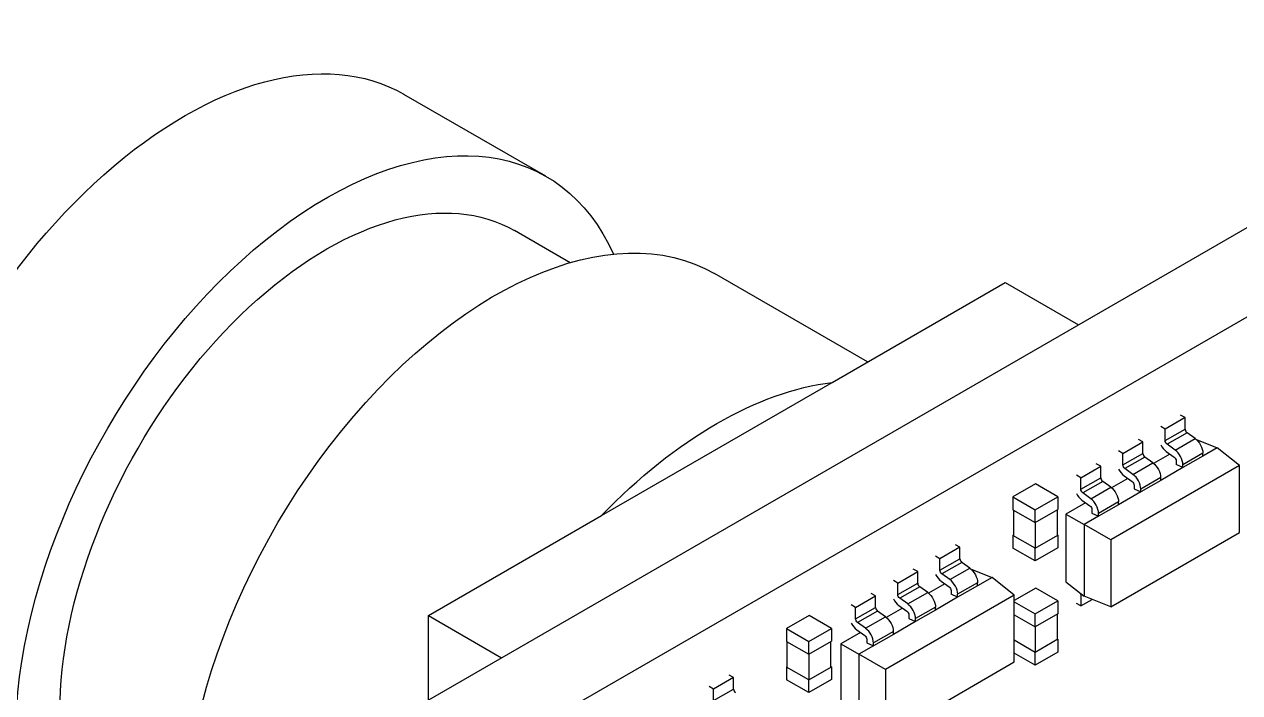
# Model space of a CAD drawing. Extents: x 0 to 11, y 0 to 8.5.
# Drawn here: x 8.5458 to 8.7999, y 5.9465 to 6.0863 of the extents above; entities that cross this region are included whole.
import ezdxf

# ---------------------------------------------------------------- set-up
doc = ezdxf.new("R2010")
doc.units = 0
doc.header["$LTSCALE"] = 0.5
doc.header["$MEASUREMENT"] = 0
doc.layers.add('TANGENT_LINES', color=7, linetype='CONTINUOUS')
doc.layers.add('VISIBLE', color=7, linetype='CONTINUOUS')

msp = doc.modelspace()

# ---------------------------------------------------------------- linework, layer by layer
at = {"layer": 'TANGENT_LINES'}
for p, q in [((8.78433, 5.99925), (8.7885, 6.00167)), ((8.78891, 6.0009), (8.78473, 5.99849)), ((8.78641, 5.99728), (8.79058, 5.99969)), ((8.77551, 5.99416), (8.77969, 5.99658)), ((8.79221, 5.99663), (8.78804, 5.99421)), ((8.78009, 5.99581), (8.77592, 5.9934)), ((8.77759, 5.99219), (8.78177, 5.9946)), ((8.7667, 5.98907), (8.77087, 5.99149)), ((8.7834, 5.99154), (8.77922, 5.98913)), ((8.77128, 5.99072), (8.7671, 5.98831)), ((8.76878, 5.9871), (8.77295, 5.98951)), ((8.77458, 5.98645), (8.77041, 5.98404)), ((8.73723, 5.97215), (8.74141, 5.97456)), ((8.74182, 5.97379), (8.73764, 5.97138)), ((8.73932, 5.97018), (8.74349, 5.97259)), ((8.72842, 5.96706), (8.73259, 5.96947)), ((8.733, 5.9687), (8.72882, 5.96629)), ((8.74512, 5.96952), (8.74094, 5.96711)), ((8.7305, 5.96509), (8.73468, 5.9675)), ((8.76682, 5.96714), (8.7667, 5.96707)), ((8.7196, 5.96197), (8.72378, 5.96438)), ((8.72418, 5.96361), (8.72001, 5.9612)), ((8.73631, 5.96443), (8.73213, 5.96202)), ((8.72168, 5.96), (8.72586, 5.96241)), ((8.72749, 5.95934), (8.72331, 5.95693)), ((8.6899, 5.94488), (8.69408, 5.94729))]:
    msp.add_line(p, q, dxfattribs=at)
at = {"layer": 'VISIBLE'}
for p, q in [((8.65485, 6.05454), (8.62515, 6.07168)), ((8.60736, 5.93179), (8.83317, 6.06216)), ((8.62353, 5.92245), (8.84934, 6.05282)), ((8.65989, 6.03647), (8.64828, 6.04317)), ((8.72212, 6.0157), (8.69011, 6.03418)), ((8.71468, 6.0114), (8.75089, 6.03231)), ((8.75089, 6.03231), (8.76618, 6.02348)), ((8.66646, 5.98356), (8.71468, 6.0114)), ((8.7885, 6.00406), (8.78433, 6.00164)), ((8.7885, 6.00406), (8.78757, 6.00459)), ((8.7885, 6.00167), (8.7885, 6.00406)), ((8.78433, 6.00164), (8.7834, 6.00218)), ((8.78433, 5.99925), (8.78433, 6.00164)), ((8.77551, 5.99655), (8.77969, 5.99897)), ((8.77969, 5.99897), (8.77876, 5.9995)), ((8.77969, 5.99658), (8.77969, 5.99897)), ((8.78641, 5.99728), (8.78473, 5.99849)), ((8.79058, 5.99969), (8.78891, 6.0009)), ((8.79086, 5.99947), (8.79523, 5.99776)), ((8.77551, 5.99655), (8.77458, 5.99709)), ((8.77551, 5.99416), (8.77551, 5.99655)), ((8.78533, 5.99644), (8.78193, 5.99448)), ((8.78456, 5.99699), (8.78624, 5.99579)), ((8.79221, 5.99602), (8.78804, 5.99361)), ((8.79523, 5.99776), (8.79221, 5.99602)), ((8.79221, 5.99602), (8.79221, 5.99663)), ((8.79989, 5.99404), (8.79523, 5.99776)), ((8.7667, 5.99146), (8.77087, 5.99388)), ((8.77087, 5.99388), (8.76994, 5.99441)), ((8.77087, 5.99149), (8.77087, 5.99388)), ((8.79989, 5.99404), (8.77294, 5.97848)), ((8.77759, 5.99219), (8.77592, 5.9934)), ((8.78177, 5.9946), (8.78009, 5.99581)), ((8.78804, 5.99361), (8.7834, 5.99093)), ((8.78665, 5.99502), (8.78665, 5.99427)), ((8.78804, 5.99361), (8.78665, 5.99427)), ((8.78804, 5.99361), (8.78804, 5.99421)), ((8.79989, 5.98007), (8.79989, 5.99404)), ((8.7667, 5.99146), (8.76577, 5.992)), ((8.7667, 5.98907), (8.7667, 5.99146)), ((8.77651, 5.99135), (8.77311, 5.98939)), ((8.77575, 5.9919), (8.77742, 5.9907)), ((8.7834, 5.99093), (8.77922, 5.98852)), ((8.7834, 5.99093), (8.7834, 5.99154)), ((8.75724, 5.9902), (8.75251, 5.98747)), ((8.76188, 5.98752), (8.75724, 5.9902)), ((8.76878, 5.9871), (8.7671, 5.98831)), ((8.77295, 5.98951), (8.77128, 5.99072)), ((8.77922, 5.98852), (8.77458, 5.98584)), ((8.77783, 5.98993), (8.77783, 5.98918)), ((8.77783, 5.98918), (8.77922, 5.98852)), ((8.77922, 5.98852), (8.77922, 5.98913)), ((8.75251, 5.98747), (8.75251, 5.98479)), ((8.75251, 5.98747), (8.75715, 5.98479)), ((8.75715, 5.98479), (8.76188, 5.98752)), ((8.76188, 5.98752), (8.76188, 5.98485)), ((8.76769, 5.98626), (8.76358, 5.98389)), ((8.76693, 5.98681), (8.76861, 5.98561)), ((8.77458, 5.98584), (8.77041, 5.98343)), ((8.77458, 5.98584), (8.77458, 5.98645)), ((8.63026, 5.96266), (8.66646, 5.98356)), ((8.75251, 5.98479), (8.75715, 5.98211)), ((8.7526, 5.98474), (8.7526, 5.97943)), ((8.75715, 5.98211), (8.76188, 5.98485)), ((8.75715, 5.98211), (8.75715, 5.98479)), ((8.76179, 5.97949), (8.76179, 5.98479)), ((8.76358, 5.98389), (8.76739, 5.98169)), ((8.76358, 5.98389), (8.76358, 5.96973)), ((8.77041, 5.98343), (8.76739, 5.98169)), ((8.76902, 5.98484), (8.76902, 5.98409)), ((8.76902, 5.98409), (8.77041, 5.98343)), ((8.77041, 5.98343), (8.77041, 5.98404)), ((8.75715, 5.98211), (8.75715, 5.97681)), ((8.76739, 5.98169), (8.76739, 5.96669)), ((8.77294, 5.97848), (8.76739, 5.98169)), ((8.75251, 5.97943), (8.7526, 5.97949)), ((8.75251, 5.97943), (8.75251, 5.97676)), ((8.75715, 5.97676), (8.75251, 5.97943)), ((8.75715, 5.97676), (8.76188, 5.97949)), ((8.76179, 5.97954), (8.76188, 5.97949)), ((8.76188, 5.97949), (8.76188, 5.97681)), ((8.77294, 5.96451), (8.79989, 5.98007)), ((8.77294, 5.97848), (8.77294, 5.96451)), ((8.74141, 5.97695), (8.73723, 5.97454)), ((8.74141, 5.97695), (8.74048, 5.97748)), ((8.74141, 5.97456), (8.74141, 5.97695)), ((8.75715, 5.97408), (8.75251, 5.97676)), ((8.76188, 5.97681), (8.75715, 5.97408)), ((8.75715, 5.97408), (8.75715, 5.97676)), ((8.73723, 5.97454), (8.73631, 5.97507)), ((8.73723, 5.97215), (8.73723, 5.97454)), ((8.74349, 5.97259), (8.74182, 5.97379)), ((8.72842, 5.96945), (8.73259, 5.97186)), ((8.73259, 5.97186), (8.73167, 5.97239)), ((8.73259, 5.96947), (8.73259, 5.97186)), ((8.73932, 5.97018), (8.73764, 5.97138)), ((8.74377, 5.97236), (8.74814, 5.97065)), ((8.74814, 5.97065), (8.74512, 5.96891)), ((8.75279, 5.96693), (8.74814, 5.97065)), ((8.72842, 5.96945), (8.72749, 5.96998)), ((8.72842, 5.96706), (8.72842, 5.96945)), ((8.73468, 5.9675), (8.733, 5.9687)), ((8.73823, 5.96933), (8.73484, 5.96737)), ((8.73747, 5.96988), (8.73915, 5.96868)), ((8.73955, 5.96791), (8.73955, 5.96716)), ((8.74512, 5.96891), (8.74094, 5.9665)), ((8.74512, 5.96891), (8.74512, 5.96952)), ((8.75726, 5.96842), (8.75279, 5.96584)), ((8.7619, 5.96574), (8.75726, 5.96842)), ((8.76358, 5.96973), (8.76739, 5.96669)), ((8.7196, 5.96436), (8.72378, 5.96677)), ((8.72378, 5.96677), (8.72285, 5.9673)), ((8.72378, 5.96438), (8.72378, 5.96677)), ((8.75279, 5.96693), (8.72585, 5.95137)), ((8.7305, 5.96509), (8.72882, 5.96629)), ((8.74094, 5.9665), (8.73631, 5.96382)), ((8.74094, 5.9665), (8.73955, 5.96716)), ((8.74094, 5.9665), (8.74094, 5.96711)), ((8.75279, 5.95296), (8.75279, 5.96693)), ((8.75279, 5.96553), (8.75716, 5.96301)), ((8.75716, 5.96301), (8.7619, 5.96574)), ((8.7619, 5.96574), (8.7619, 5.96306)), ((8.7667, 5.96707), (8.7667, 5.96468)), ((8.7667, 5.96468), (8.76905, 5.96604)), ((8.77294, 5.96451), (8.76739, 5.96669)), ((8.7196, 5.96436), (8.71867, 5.96489)), ((8.7196, 5.96197), (8.7196, 5.96436)), ((8.72586, 5.96241), (8.72418, 5.96361)), ((8.72942, 5.96424), (8.72602, 5.96228)), ((8.72866, 5.96479), (8.73033, 5.96359)), ((8.73074, 5.96282), (8.73074, 5.96207)), ((8.73631, 5.96382), (8.73213, 5.96141)), ((8.73631, 5.96382), (8.73631, 5.96443)), ((8.75279, 5.96285), (8.75716, 5.96033)), ((8.7619, 5.96306), (8.75716, 5.96033)), ((8.75716, 5.96033), (8.75716, 5.96301)), ((8.7618, 5.9577), (8.7618, 5.96301)), ((8.7667, 5.96468), (8.76577, 5.96521)), ((8.63026, 5.945), (8.63026, 5.96266)), ((8.63026, 5.96266), (8.64555, 5.95383)), ((8.70989, 5.96267), (8.70515, 5.95994)), ((8.71453, 5.95999), (8.70989, 5.96267)), ((8.72168, 5.96), (8.72001, 5.9612)), ((8.73213, 5.96141), (8.72749, 5.95873)), ((8.73074, 5.96207), (8.73213, 5.96141)), ((8.73213, 5.96141), (8.73213, 5.96202)), ((8.75716, 5.96033), (8.75716, 5.95503)), ((8.70515, 5.95994), (8.70515, 5.95726)), ((8.70515, 5.95994), (8.70979, 5.95726)), ((8.70979, 5.95726), (8.71453, 5.95999)), ((8.71453, 5.95999), (8.71453, 5.95732)), ((8.7206, 5.95915), (8.71649, 5.95678)), ((8.71984, 5.9597), (8.72151, 5.9585)), ((8.72192, 5.95773), (8.72192, 5.95698)), ((8.72749, 5.95873), (8.72331, 5.95632)), ((8.72749, 5.95873), (8.72749, 5.95934)), ((8.7619, 5.9577), (8.75716, 5.95497)), ((8.7618, 5.95776), (8.7619, 5.9577)), ((8.7619, 5.9577), (8.7619, 5.95503)), ((8.70515, 5.95726), (8.70979, 5.95458)), ((8.70525, 5.95721), (8.70525, 5.9519)), ((8.70979, 5.95458), (8.71453, 5.95732)), ((8.70979, 5.95458), (8.70979, 5.95726)), ((8.71443, 5.95196), (8.71443, 5.95726)), ((8.71649, 5.95678), (8.7203, 5.95458)), ((8.71649, 5.95678), (8.71649, 5.94262)), ((8.72331, 5.95632), (8.7203, 5.95458)), ((8.72192, 5.95698), (8.72331, 5.95632)), ((8.72331, 5.95632), (8.72331, 5.95693)), ((8.75716, 5.95497), (8.75279, 5.9575)), ((8.70979, 5.95458), (8.70979, 5.94928)), ((8.7203, 5.95458), (8.7203, 5.93958)), ((8.72585, 5.95137), (8.7203, 5.95458)), ((8.72585, 5.9374), (8.75279, 5.95296)), ((8.75716, 5.95229), (8.75279, 5.95482)), ((8.7619, 5.95503), (8.75716, 5.95229)), ((8.75716, 5.95229), (8.75716, 5.95497)), ((8.69408, 5.94968), (8.69315, 5.95021)), ((8.70515, 5.9519), (8.70525, 5.95196)), ((8.70515, 5.9519), (8.70515, 5.94923)), ((8.70979, 5.94923), (8.70515, 5.9519)), ((8.70979, 5.94923), (8.71453, 5.95196)), ((8.71443, 5.95201), (8.71453, 5.95196)), ((8.71453, 5.95196), (8.71453, 5.94928)), ((8.72585, 5.95137), (8.72585, 5.9374)), ((8.6899, 5.94727), (8.68898, 5.9478)), ((8.69408, 5.94968), (8.6899, 5.94727)), ((8.69408, 5.94729), (8.69408, 5.94968)), ((8.70979, 5.94655), (8.70515, 5.94923)), ((8.71453, 5.94928), (8.70979, 5.94655)), ((8.70979, 5.94655), (8.70979, 5.94923)), ((8.6899, 5.94488), (8.6899, 5.94727))]:
    msp.add_line(p, q, dxfattribs=at)
at = {"layer": 'VISIBLE', "extrusion": (0, 0, -1)}
for centre, major_axis, start_param, end_param in [((8.57922, 5.99213), (-0.04593, -0.07956), 0, 3.141593), ((8.60891, 5.97498), (-0.04593, -0.07956), 6.053258, 9.818749), ((8.60891, 5.97498), (-0.03937, -0.06819), 0, 3.141593), ((8.64418, 5.95462), (-0.04593, -0.07956), 0.453226, 3.141593), ((8.69057, 5.92783), (-0.04593, -0.07956), 1.975943, 2.736446), ((8.78479, 5.99899), (-0.000328, 0.000568), 4.049164, 5.497787), ((8.79036, 5.9977), (-0.00131, 0.00227), 0.907571, 2.356194), ((8.77597, 5.9939), (-0.000328, 0.000568), 4.049164, 5.497787), ((8.78154, 5.99261), (-0.00131, 0.00227), 0.907571, 2.356194), ((8.78618, 5.99529), (-0.000328, 0.000568), 0.907571, 2.356194), ((8.76716, 5.98881), (-0.000328, 0.000568), 4.049164, 5.497787), ((8.77273, 5.98752), (-0.00131, 0.00227), 0.907571, 2.356194), ((8.77737, 5.9902), (-0.000328, 0.000568), 0.907571, 2.356194), ((8.76855, 5.98511), (-0.000328, 0.000568), 0.907571, 2.356194), ((8.7377, 5.97188), (-0.000328, 0.000568), 4.049164, 5.497787), ((8.74326, 5.97059), (-0.00131, 0.00227), 0.907571, 2.356194), ((8.73909, 5.96818), (-0.000328, 0.000568), 0.907571, 2.356194), ((8.72888, 5.96679), (-0.000328, 0.000568), 4.049164, 5.497787), ((8.73445, 5.9655), (-0.00131, 0.00227), 0.907571, 2.356194), ((8.76716, 5.9668), (-0.000328, 0.000568), 5.497787, 5.819998), ((8.73027, 5.96309), (-0.000328, 0.000568), 0.907571, 2.356194), ((8.72007, 5.9617), (-0.000328, 0.000568), 4.049164, 5.497787), ((8.72563, 5.96041), (-0.00131, 0.00227), 0.907571, 2.356194), ((8.72146, 5.958), (-0.000328, 0.000568), 0.907571, 2.356194)]:
    msp.add_ellipse(centre, major_axis=major_axis, ratio=0.57735, start_param=start_param, end_param=end_param, dxfattribs=at)
at = {"layer": 'VISIBLE'}
for centre, major_axis, start_param, end_param in [((8.78897, 6.0014), (0.000328, -0.000568), 3.926991, 5.375614), ((8.78479, 5.99899), (0.00131, -0.00227), 4.649741, 5.375614), ((8.78015, 5.99631), (0.000328, -0.000568), 3.926991, 5.375614), ((8.78618, 5.99529), (0.00131, -0.00227), 0.785398, 2.234022), ((8.77134, 5.99122), (0.000328, -0.000568), 3.926991, 5.375614), ((8.77597, 5.9939), (0.00131, -0.00227), 4.649741, 5.375614), ((8.77737, 5.9902), (0.00131, -0.00227), 0.785398, 2.234022), ((8.76716, 5.98881), (0.00131, -0.00227), 4.649741, 5.375614), ((8.76855, 5.98511), (0.00131, -0.00227), 0.785398, 2.234022), ((8.74187, 5.97429), (0.000328, -0.000568), 3.926991, 5.375614), ((8.7377, 5.97188), (0.00131, -0.00227), 4.649741, 5.375614), ((8.73306, 5.9692), (0.000328, -0.000568), 3.926991, 5.375614), ((8.73909, 5.96818), (0.00131, -0.00227), 0.785398, 2.234022), ((8.72888, 5.96679), (0.00131, -0.00227), 4.649741, 5.375614), ((8.72424, 5.96411), (0.000328, -0.000568), 3.926991, 5.375614), ((8.73027, 5.96309), (0.00131, -0.00227), 0.785398, 2.234022), ((8.72007, 5.9617), (0.00131, -0.00227), 4.649741, 5.375614), ((8.72146, 5.958), (0.00131, -0.00227), 0.785398, 2.234022), ((8.69454, 5.94702), (0.000328, -0.000568), 3.926991, 5.375614)]:
    msp.add_ellipse(centre, major_axis=major_axis, ratio=0.57735, start_param=start_param, end_param=end_param, dxfattribs=at)

doc.saveas('drawing.dxf')
